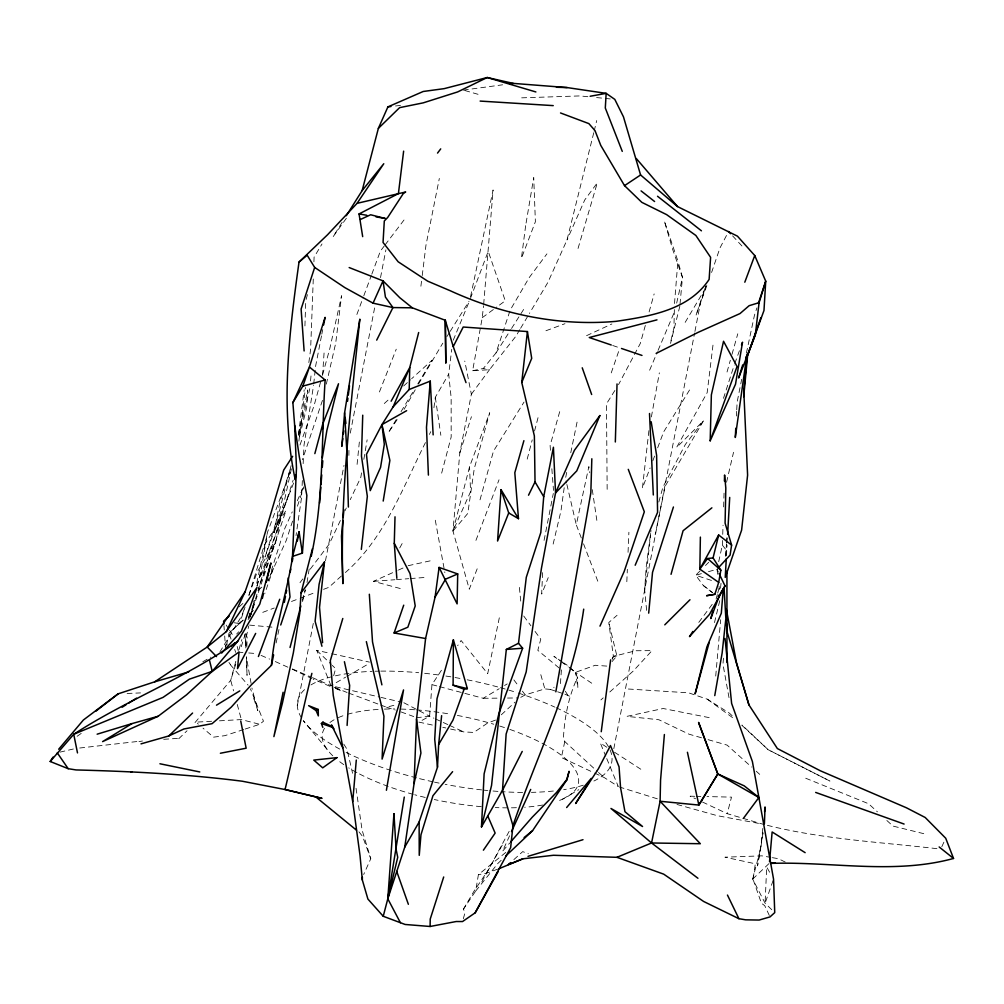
<?xml version="1.0" encoding="UTF-8"?>
<svg xmlns="http://www.w3.org/2000/svg" width="1004" height="1004" viewBox="0 0 1004 1004"><rect width="100%" height="100%" fill="white"/><g stroke="black" fill="none" stroke-linecap="round" stroke-linejoin="round"><path stroke-width="0.75" stroke-dasharray="5 3.75" d="M607.156 489.324L606.479 403.872L615.314 389.79M674.362 309.608L673.935 327.906L670.346 343.155M674.5 303.509L677.901 261.015L664.297 220.893L672.818 249.883L682.469 277.405L679.972 304.701M723.633 506.907L724.135 490.19M304.927 325.936L305.693 302.48M718.701 561.713L722.353 545.084L722.516 540.491M722.729 534.366L723.056 525.192M313.273 279.012L310.625 349.317L308.567 364.615M313.913 261.831L314.089 257.137L322.02 243.959M246.833 646.827L247.185 637.841L246.093 633.675M626.822 581.705L627.349 569.331M628.052 552.326L628.893 532.233M542.624 572.619L541.658 594.092L548.234 577.626M302.355 480.552L301.564 497.469L296.017 535.571M303.145 463.647L304.011 445.199L313.574 385.448M715.726 676.068L720.671 619.732M736.409 415.982L736.647 411.376M736.723 409.833L737.124 402.165L740.463 385.411M726.444 555.865L727.047 545.097M322.548 375.458L324.154 351.726M646.614 610.369L644.656 589.712L646.225 566.72L651.006 530.413M725.603 556.354L726.469 543.942M726.57 542.398L726.896 537.742M561.412 669.894L560.445 683.548L562.077 686.121M432.322 725.039L418.831 722.089L429.612 716.241L431.946 684.628L443.09 667.76M725.854 555.212L726.67 544.519M726.783 542.988L727.247 536.876M723.457 658.185L722.968 664.246L729.243 698.935M569.569 667.258L575.505 672.341L577.413 677.537C568.816 696.211 564.637 716.479 563.495 736.974L564.775 741.554L597.342 771.448M477.176 568.816L469.295 589.222L452.967 531.053L459.819 452.867L471.365 394.221L464.764 361.038M679.833 306.22L670.534 343.406M348.89 455.402L348.94 447.709M298.891 441.145L305.467 387.544M310.512 380.943L311.278 373.187M720.521 588.281L721.236 581.052M357.085 464.4L359.557 439.953M313.725 383.967L315.62 366.096L321.544 335.625M519.808 329.626L515.805 336.365L489.5 369.698L472.62 370.74L482.259 317.666L483.526 305.756M483.677 304.262L493.102 189.957L470.512 296.92M762.789 828.413L760.681 848.342L757.543 865.875L762.927 832.793M644.656 589.712L650.68 533.463M420.902 286.215L422.031 277.117M422.22 275.598L425.96 245.227L439.325 178.448M441.647 473.135L451.172 436.978L451.147 397.684L448.688 374.166L451.725 349.367M712.978 345.15L707.167 392.664L676.596 447.458L703.54 420.739L665.275 485.986L655.173 534.655M298.439 434.82L304.199 389.778M433.929 407.737L435.322 397.27L448.688 374.166M564.198 487.718L560.985 510.823L553.116 544.218M753.176 878.6L755.309 863.791L724.951 857.19L761.86 855.847L770.896 857.403M763.002 832.981L760.681 848.342L752.674 879.077L765.098 903.223L772.591 910.515M307.011 582.558L309.245 568.691M257.049 586.01L260.977 571.125L267.403 532.509L290.947 469.784M361.553 472.871L360.787 477.389L350.258 499.641M363.837 459.355L367.138 439.815M266.876 535.534L256.221 585.545M648.91 430.616L642.409 488.132L650.103 467.964M651.383 416.936L659.352 372.848M293.632 483.012L274.004 532.534L279.727 502.728L291.16 466.157M298.552 434.468L300.522 424.24M321.832 334.106L322.723 329.538M297.309 705.624L313.775 620.936M325.447 560.897L343.995 465.429M350.283 433.101L375.119 305.304M380.516 277.593L385.9 249.87M463.321 918.723L464.89 913.063L463.484 909.072L475.67 891.063L478.406 874.647L506.066 852.195M613.82 748.67L694.63 332.952M694.931 331.408L700.616 302.154L705.975 285.801L695.948 315.432L707.017 285.161M544.068 540.403L553.304 493.466M740.764 383.892L741.667 379.324M298.79 433.979L307.726 389.979L306.659 407.724L298.74 439.639M566.72 472.42L565.478 478.481L566.532 482.962M570.761 452.754L577.3 420.977M226.553 644.957L228.987 633.223L243.194 620.02M499.314 617.799L487.693 673.709L461.1 640.502L457.661 645.685M276.138 642.962L279.263 628.065M564.775 741.554L561.399 757.531L593.251 772.427M581.316 537.981L576.296 524.828L588.859 466.596L589.775 472.746M245.967 645.76L245.742 639.535L248.703 626.032M251.339 614.021L254.953 597.518M291.386 468.843L283.755 503.682L265.018 557.007L278.861 513.082L291.085 465.643M719.755 600.706L713.618 626.22M676.671 303.095L682.469 277.405L677.901 261.015M326.325 384.105L335.7 343.18L341.561 295.716L329.726 348.94L322.648 374.542M298.841 435.548L309.759 388.699M726.545 482.259L733.535 452.289M302.555 601.572L305.367 589.925M593.766 132.716L567.009 239.969L547.858 282.463L529.422 313.461M594.142 131.198L596.715 120.543M249.607 618.389L254.15 600.492M452.967 531.053L469.546 466.772L489.701 412.732L474.264 468.655L467.776 513.433L452.967 531.053L470.562 491.684L469.546 466.772M527.2 459.129L532.233 439.877M534.555 430.992L538.809 414.715M764.521 824.673L727.197 813.654L731.514 797.126L706.979 796.574M248.653 617.786L250.247 611.762M256.999 586.173L260.977 571.125M306.132 299.456L307.688 293.632M248.126 619.807L249.983 612.804M235.814 661.31L230.707 680.298L192.642 725.377M238.965 649.626L241.901 639.51M302.43 600.128L305.191 589.925M333.679 675.717L335.612 668.614L332.286 665.388M716.09 599.074L717.32 594.581M717.722 593.088L719.755 585.596M658.825 502.025L662.929 487.078L685.381 444.408L703.54 420.739M320.565 382.085L313.901 406.181L299.932 445.148M480.012 499.841L493.491 451.097L524 402.115M322.472 400.383L302.417 459.681M645.334 325.434L640.301 343.443L618.527 384.657M649.111 311.93L654.144 293.934M727.034 372.02L730.335 360.26M731.991 354.374L737.777 333.792M559.717 411.653L550.104 445.525L550.568 451.725M723.47 398.324L734.25 364.992M578.04 248.452L597.292 182.841L584.755 199.934L567.009 239.969M245.302 633.612L240.32 649.726M250.573 615.766L262.006 577.087L293.168 480.113M235.739 664.284L230.707 680.298L233.568 690.877M746.374 353.232L754.443 315.306L756.89 307.889M271.281 570.812L284.722 528.619L292.277 511.864M459.819 452.867L471.416 416.723M231.058 639.134L228.987 633.223L239.73 623.308L245.039 607.043M248.892 595.234L264.152 545.448L286.052 510.434L250.109 616.92M292.578 521.089L286.253 540.441L267.855 580.801L273.49 568.088L264.73 593.791M297.448 506.192L303.773 486.827M472.62 370.74L483.326 368.468L496.014 352.906L510.195 310.11L529.208 277.593L546.916 253.886M711.585 272.473L719.956 247.988L727.85 232.89M611.248 372.886L619.342 349.392M356.043 788.265L362.093 830.107L370.765 858.746L363.674 874.509M243.872 609.88L241.826 615.716L219.964 651.86M248.967 595.309L257.137 571.979L275.874 541.708L281.522 513.872L277.355 529.535L259.798 577.789L275.874 541.708L258.329 588.457M612.377 659.239L613.381 656.378L608.788 622.53L617.058 615.301M773.067 880.596L765.098 903.223L766.679 867.004L770.495 873.769M734.765 363.573L739.421 350.747M356.872 314.49L363.272 297.209M363.812 295.766L371.292 275.611M371.819 274.167L380.365 251.125L384.156 246.131M652.838 460.761L654.984 455.013M657.67 447.822L663.581 432.021L690.852 387.883M470.399 298.552L488.22 251.326L505.263 300.798L497.997 306.132M475.934 540.39L499.026 479.786M379.424 391.962L396.241 349.204M274.004 532.534L290.445 490.768M453.268 340.18L469.27 301.413M649.626 370.2L657.469 351.764M658.072 350.346L674.964 310.663M297.322 500.695L303.622 486.739M509.593 835.78L502.552 851.229L509.706 843.021M941.802 846.736L944.413 841.063M340.381 520.511L329.186 544.155L308.454 571.502M344.987 510.772L346.305 507.986M425.432 442.613C402.089 489.099 383.653 540.754 342.489 575.003M429.423 434.406L430.766 431.67M481.845 881.926L510.559 828.752M612.089 658.837L613.381 656.378L635.72 650.743L651.998 650.63L633.336 670.961L609.014 692.685M399.73 547.958L402.629 542.687M502.238 845.167L488.873 869.113L474.051 891.113L463.484 909.072M404.097 409.331L415.468 389.401M418.492 384.08L442.802 343.155M520.612 328.283L528.619 314.804M685.167 322.372L707.155 285.437M396.241 419.572L388.272 432.774L398.274 417.965M401.035 411.653L414.589 389.201M417.777 383.93L432.134 360.16L411.627 378.734M446.893 336.604L449.353 332.688M450.181 331.37L469.044 301.288M342.188 222.298L333.039 236.818L347.284 216.977M496.014 352.906L510.735 329.739M511.551 328.459L523.824 309.144M698.771 622.392L714.384 601.421M471.365 394.221L489.5 369.698L483.326 368.468M385.109 244.888L405.001 218.696M299.97 582.697L302.794 578.957M475.67 891.063L497.984 863.327L502.439 859.123M612.051 661.611L616.87 655.888L608.788 622.53M225.185 646.287L227.268 644.053M236.655 634.013L238.739 631.792M700.039 570.912L695.709 575.242L703.39 585.57L712.363 592.661M705.473 565.503L708.724 562.265M249.758 613.933L255.242 608.662M178.737 738.743L187.045 730.761M752.674 879.077L769.39 863.214M239.73 623.308L243.068 620.183M239.216 606.83L244.775 601.71M501.285 714.81L515.065 702.147M384.294 403.52L389.991 398.35M403.658 385.963L410.498 379.776M341.36 576.032L328.848 587.34L323.1 589.511M513.872 859.6L522.707 851.618L528.368 853.739M600.907 699.926L603.216 697.855M258.392 590.001L261.831 587.164M245.202 729.029L259.672 724.298L263.475 721.223L250.448 688.819M138.966 741.605L142.455 741.015M482.259 317.666L496.792 307.011M77.132 736.283L82.064 732.82M439.488 686.636L483.25 698.282L499.226 688.706M504.56 685.506L507.221 683.912M562.566 799.159L578.781 789.684M312.407 677.625L330.969 685.669L345.627 677.16M346.97 676.382L369.623 663.23M520.775 697.328L525.243 694.894L544.846 688.895L550.317 689.422L554.12 687.225M202.821 661.736L210.74 657.181M586.574 335.662L611.875 323.966M400.245 588.52L373.463 581.329L397.057 570.699M398.437 570.071L406.771 566.319M408.164 565.691L431.695 560.521M262.759 612.352L274.255 607.997M291.499 601.471L298.677 598.76M300.108 598.208L315.921 592.234M495.537 720.081L487.53 723.106L473.775 732.443L463.773 731.916L447.295 728.314M545.938 330.755L564.976 323.69M497.658 869.175L486.024 873.38L478.406 874.647M243.746 729.506L224.934 735.656L213.538 737.162L203.021 728.151M59.976 752.134L73.606 748.946M701.394 573.648L695.709 575.242L712.689 580.839M708.51 571.652L717.044 569.268L718.375 572.054M380.729 705.046L386.578 707.218L396.655 704.607M79.705 748.018L139.405 741.266M613.381 656.378L616.87 655.888M463.371 90.109L502.64 84.8M395.526 105.985L403.144 105.094M416.371 717.76L429.612 716.241L433.879 718.199M163.727 739.308L179.214 738.291M373.463 581.329L394.923 579.722M396.454 579.609L408.728 578.68M410.259 578.568L427.127 577.3M211.643 721.261L196.006 722.152L198.34 724.148M219.462 720.822L241.349 719.579L259.672 724.298M127.106 693.475L140.547 692.911M521.678 97.84L579.91 95.92L589.022 96.823M483.25 698.282L498.423 698.144M507.522 698.056L518.139 697.943M694.705 796.297L690.099 796.197L695.596 798.782M696.236 796.335L700.842 796.436M628.378 689.02L688.593 692.823L707.318 699.186L729.444 713.179L733.999 717.471M606.755 666.091L595.184 665.288L575.505 672.341L569.494 667.886M238.575 652.148L242.93 652.5M248.728 652.964L257.426 653.654M249.544 625.103L275.096 627.425M936.92 848.669C879.805 842.067 821.962 839.181 766.027 824.999M596.602 97.576L610.256 98.932M230.205 664.56L248.113 685.155M234.308 622.769L240.408 623.697M772.402 857.667L778.426 858.696L785.956 862.423M758.484 823.355L717.308 815.687L676.671 804.367M709.163 717.634L663.192 708.51L626.923 716.367L658.837 719.742L689.008 734.188L702.198 737.978M442.802 727.323L445.801 727.975M330.969 685.669L316.724 650.328L330.291 653.366M331.797 653.704L369.447 662.113M335.524 686.736L379.55 697.052M381.068 697.404L400.809 702.034M923.755 833.671L892.932 826.066L886.294 819.967M431.946 684.628L437.982 686.234M464.827 90.523L480.916 95.129M708.058 739.659L727.122 745.119L751.557 767.043M657.344 798.82L619.593 787.048M550.317 689.422L556.141 691.317M557.596 691.794L563.407 693.701M564.863 694.166L570.008 696.387M386.578 707.218L395.237 710.041M401.023 711.924L413.698 716.555M612.691 345.489L620.02 347.974M334.646 687.451L347.083 692.496M348.551 693.049L379.261 704.494M330.065 686.334L313.185 679.181M335.725 688.581L341.373 690.84L338.31 689.233M805.71 778.226L868.56 803.727L877.421 811.847M261.053 655.386L269.599 659.088M275.297 661.561L290.859 668.538M292.415 668.965L310.976 677.01M435.309 718.851L448.123 724.725M449.541 725.377L463.773 731.916M594.632 773.08L604.32 777.611L618.276 786.521L606.328 757.556M702.474 802.02L727.197 813.654M292.252 669.204L311.792 678.516M334.872 687.602L341.373 690.84M403.846 702.737L429.612 716.241M606.805 747.24L600.354 743.06L605.726 756.1M614.561 752.26L641.694 769.804M591.732 683.209L575.505 672.341L577.852 687.552L577.413 677.537M562.353 661.975L553.894 656.29L559.893 660.745M563.558 662.778L567.197 665.213M707.318 699.186L733.61 718.387M561.098 661.636L568.302 666.995M703.39 585.57L712.539 592.548M559.052 667.936L537.818 650.303L540.767 639.209L534.492 630.675M598.509 772.478L604.32 777.611M756.213 771.223L759.714 774.36M741.931 725.365L768.185 749.724L829.931 781.062L768.185 749.724L741.969 725.001M316.724 650.328L331.169 664.309M732.619 235.89L743.763 247.938M327.116 749.373L303.359 720.684A159.987 53.4 11 0 0 340.958 749.75M358.955 831.827L362.582 836.42L370.765 858.746M722.353 545.084L727.511 551.748M513.872 679.909L518.616 686.159M522.394 691.154L525.243 694.894M523.737 616.029L530.915 625.793M228.937 662.439L230.493 664.598M226.164 625.053L228.711 628.943M229.552 630.248L233.781 636.749M343.77 744.127L347.033 749.222L352.567 773.256M565.34 691.267L567.775 695.119M769.34 915.497L764.722 905.646L761.421 903.261L753.59 880.847M583.55 543.829L598.033 581.843M234.685 649.462L235.714 652.412M253.711 698.407L257.815 710.656L251.904 687.991M540.805 674.675L544.846 688.895M237.258 704.469L241.349 719.579M237.195 646.463L238.224 650.73M566.883 484.455L576.296 524.828M435.297 520.235L444.847 572.619M251.088 683.385L246.419 657.306L247.034 675.353L246.356 656.666M592.285 489.638L596.84 520.373M435.322 397.27L440.844 435.284M717.044 569.268L717.948 577.024M719.04 586.323L719.404 589.423M519.394 587.415L520.9 602.814M551.849 468.742L553.493 490.404M223.955 625.605L224.268 630.048M224.695 635.984L225.649 649.35M245.001 634.277L245.854 648.095M245.742 639.535L246.03 646.94M509.856 729.419A130.382 43.523 11 0 1 556.279 801.594M542.637 805.02A130.382 43.523 11 0 1 524.665 807.254M516.433 807.693A130.382 43.523 11 0 1 495.261 807.567M481.33 806.664A130.382 43.523 11 0 1 434.318 799.535M425.257 797.465A130.382 43.523 11 0 1 414.74 794.766M413.209 794.352A130.382 43.523 11 0 1 389.577 786.898M388.197 786.396A130.382 43.523 11 0 1 358.34 773.369M356.897 772.591A130.382 43.523 11 0 1 348.714 767.872M343.807 764.659A130.382 43.523 11 0 1 337.695 760.128M332.776 755.799A130.382 43.523 11 0 1 325.986 726.281M329.914 722.541A130.382 43.523 11 0 1 335.185 719.165M338.273 717.647A130.382 43.523 11 0 1 345.941 714.773M347.346 714.346A130.382 43.523 11 0 1 381.081 709.263M384.406 709.113A130.382 43.523 11 0 1 394.723 708.975M400.885 709.075A130.382 43.523 11 0 1 415.116 709.803M416.572 709.903A130.382 43.523 11 0 1 451.26 714.308M457.36 715.425A130.382 43.523 11 0 1 493.717 724.21M499.716 726.043A130.382 43.523 11 0 1 508.438 728.929M610.043 749.837A159.987 53.4 11 0 1 593.904 781.024M583.286 785.178A159.987 53.4 11 0 1 563.696 789.671M553.355 791.026A159.987 53.4 11 0 1 531.417 792.357M522.632 792.42A159.987 53.4 11 0 1 501.109 791.629M497.984 791.403A159.987 53.4 11 0 1 489.161 790.663M487.668 790.524A159.987 53.4 11 0 1 483.162 790.06M481.656 789.897A159.987 53.4 11 0 1 445.186 784.325M439.074 783.107A159.987 53.4 11 0 1 434.494 782.141M432.975 781.802A159.987 53.4 11 0 1 417.99 778.251M416.522 777.874A159.987 53.4 11 0 1 345.288 751.983M301.489 717.873A159.987 53.4 11 0 1 305.869 688.48M310.939 684.929A159.987 53.4 11 0 1 372.007 671.35M375.069 671.237A159.987 53.4 11 0 1 379.349 671.136M380.805 671.124A159.987 53.4 11 0 1 418.693 672.718M424.667 673.307A159.987 53.4 11 0 1 439.84 675.165M445.927 676.056A159.987 53.4 11 0 1 451.988 677.022M455.013 677.537A159.987 53.4 11 0 1 461.1 678.629M467.211 679.796A159.987 53.4 11 0 1 498.888 687.263M500.394 687.677A159.987 53.4 11 0 1 516.834 692.584M518.29 693.049A159.987 53.4 11 0 1 554.723 707.067M556.103 707.694A159.987 53.4 11 0 1 609.403 748.457M525.657 225.649L521.415 258.329L535.383 221.721L533.726 177.545L525.657 225.649"/><path stroke-width="1.5" d="M453.105 685.18L453.394 639.799L467.349 688.644L464.086 689.221L453.105 685.18L467.349 688.644M726.946 662.301L726.934 571.125M311.227 556.367C324.003 498.335 321.305 438.873 325.133 379.989L309.42 367.012L325.095 317.352L323.614 324.97M342.791 618.489L330.316 660.657L333.24 695.27L352.718 801.568L360.034 855.672L362.318 879.931L367.903 899.057L383.239 916.275L405.127 924.471L430.101 926.479L430.227 919.062L443.693 876.981M700.378 537.102L699.838 569.13L718.688 582.42L714.823 594.293L706.665 595.686L714.823 594.293M457.711 573.937L457.109 603.881L439.099 567.423L457.711 573.937L445.563 579.157L435.071 597.104L425.583 638.519L416.534 719.19L414.075 783.522L404.75 847.125L387.795 898.806L383.239 916.275M362.318 879.931L362.381 877.22M406.633 410.686L381.947 424.617L384.319 444.345L380.566 467.375L370.25 490.642L366.46 454.285L381.947 424.617L393.166 406.808L409.218 389.477L409.745 367.564L418.668 332.525M710.192 440.831L711.359 394.873L723.545 341.272L737.049 366.535L710.192 440.831L735.518 384.218L742.521 342.201L741.479 345.05M396.831 578.279L394.271 543.315L395.011 516.809M591.833 458.765L590.829 492.914L555.827 691.819M615.327 441.986L617.033 383.955M362.733 415.192L361.465 456.117L367.338 496.352L361.327 549.401M724.399 481.067L724.587 474.98L725.817 488.057L725.089 523.097L731.602 545.109L730.096 555.087L718.048 568.176M322.999 722.265L331.684 726.331M764.395 823.769L765.061 806.952L764.571 811.558M522.231 751.419L502.515 790.248L481.481 826.919L484.116 773.871L499.038 713.066L522.632 648.22L518.516 643.275L526.284 577.325L540.805 532.522L543.716 496.691L553.417 447.257L555.538 492.926L541.445 568.289L526.196 671.877L506.141 734.012L502.515 790.248L512.956 825.652L510.647 847.665L475.168 912.824L462.543 921.546L456.205 921.521L430.101 926.479M404.75 847.125L419.12 822.012L437.493 767.169L438.66 744.466L441.622 715.676M735.769 428.256L735.292 437.468L746.851 354.977M726.269 558.939L725.239 577.4L741.617 530.125L747.603 475.13L743.788 391.083L747.177 354.901M727.636 534.329L729.707 497.419M347.095 725.428L349.656 685.406L344.41 661.711M312.457 548.661L301.087 592.812L299.757 613.206L293.331 652.889L282.45 702.938L273.891 736.622L283.115 692.258M501.034 489.638L497.582 541.03L508.714 512.956L501.034 489.638L518.478 518.679L508.714 512.956M319.623 503.017L320.803 487.392M321.042 484.254L321.744 474.879M322.322 467.073L322.799 460.823M140.999 743.864L168.823 735.945L183.87 728.992L212.07 723.671L231.309 707.08L251.376 684.803L271.444 665.313C274.619 628.253 287.069 593.063 292.616 556.379L302.405 553.104L306.86 495.512L299.343 456.945L294.661 425.319L292.879 402.591L309.42 367.012L302.857 386.138L292.879 402.591M723.282 588.821L721.311 613.256L706.916 646.865L695.119 693.864L709.1 642.748M342.904 520.599L341.486 536.123L342.866 583.65C339.829 495.173 350.835 407.009 359.834 319.147L344.598 412.845L341.824 446.378L342.803 438.61M409.218 389.477L430.264 381.118L426.487 427.315L428.407 475.093M664.384 734.526L660.569 780.083L660.105 801.267L651.558 842.983L616.958 857.316L553.442 855.27L522.883 858.809L508.35 864.595L510.559 862.599M352.718 801.568L356.294 760.078M769.528 861.658L772.139 831.977L805.145 852.66M343.192 517.487L343.908 509.731M648.684 613.143L652.525 572.355L673.433 506.995M743.713 396.705L747.603 355.328L760.856 317.854M295.628 474.955L295.176 479.561C280.053 407.749 289.001 333.943 299.016 262.069L327.58 234.723L357.073 203.335L383.779 163.727L362.155 190.597L346.342 215.684M301.087 592.812L324.468 562.027L319.523 607.382L322.585 642.748M528.531 495.21L535.032 481.907L534.366 435.899L521.754 382.449L527.414 331.558L463.208 327.028L453.243 346.581L466.007 382.624M518.516 643.275L506.33 649.45L491.558 785.404L481.481 826.919M362.155 190.597L378.357 128.386L387.908 106.888L423.199 91.489L444.182 88.641L487.216 77.521L513.22 83.382L567.109 87.574L606.165 93.359L614.812 99.396L623.459 116.815L640.59 174.972L677.487 206.56L737.438 236.153L754.744 255.531L765.726 281.17L759.087 302.656L755.309 335.035L738.63 377.968L742.722 364.879M403.633 151.14L398.412 193.609L359.055 213.94L362.682 236.63M343.393 433.954L343.795 430.841M347.522 401.324L347.911 398.212M348.313 395.099L349.492 385.774M601.245 731.703L610.633 659.866M435.071 597.104L439.099 567.423M292.691 558.437L292.252 561.487L296.481 468.027L294.661 425.319M404.286 797.088L387.795 898.806L400.408 922.714M383.202 501.059L389.878 460.409L381.947 424.617M322.359 457.611L326.89 430.352L338.511 383.754L322.736 424.09L314.842 453.62M386.402 790.261L403.533 689.924L382.097 759.099L383.93 716.216L366.347 641.619M714.76 695.609L722.14 652.989L725.854 618.677L724.047 587.403M718.688 582.42L720.847 570.197L713.066 557.935L718.663 534.994L731.602 545.109M297.309 541.056L299.054 531.844L302.405 553.104M284.32 602.413L285.5 596.351M286.09 593.314L286.667 590.277M290.194 572.092L290.783 569.067M745.621 359.532L746.223 356.483M271.444 665.313L273.628 654.884M583.701 609.139C572.995 685.155 537.253 753.69 512.956 825.652M566.796 779.932L569.055 771.436L566.796 779.932L532.534 830.722L505.778 855.96M311.88 673.358C302.179 711.987 294.285 750.841 285.048 789.533L322.02 798.368L285.876 789.734M414.075 783.522L420.927 753L416.534 719.19M262.32 598.509L263.399 594.067M266.273 582.22L270.929 562.968L259.798 604.069L237.735 641.28L212.233 671.362L186.531 694.831L158.092 716.291L102.596 741.617L131.963 723.608L158.092 716.291M324.468 562.027L319.084 584.341L315.105 621.313L321.945 646.262M290.043 647.48L300.849 605.952M292.616 556.379L299.054 531.844M712.84 611.059L710.807 618.552L719.943 594.079L718.098 596.527M671.048 574.313L683.084 530.739L711.886 507.836M453.394 639.799L437.004 698.746L434.719 739.308L437.493 767.169M523.9 440.668L514.814 472.721L518.478 518.679M299.016 262.069L307.149 255.179L314.666 267.428L301.112 309.044L304.124 350.961M280.731 624.99L290.005 596.903L288.198 577.915M758.371 303.434L765.726 281.17L763.981 310.5L747.603 355.328M425.583 638.519L394.108 632.984L403.721 605.174M58.684 749.235L83.407 719.981L118.146 693.839L154.666 681.829L207.213 647.028L226.339 631.591L245.076 591.845L262.885 540.428L283.693 470.085L292.653 456.305M464.086 689.221L452.955 720.144L438.66 744.466M258.404 656.516L279.727 599.25M744.805 282.212L754.744 255.531M285.048 789.533L242.278 781.225C187.208 774.159 131.599 771.398 76.066 769.942L68.197 768.687L50.2 761.496L53.074 757.091M521.754 382.449L531.706 358.34L527.414 331.558M393.166 406.808L409.745 367.564L391.133 401.198M635.181 565.227L657.582 512.354L656.616 455.389L651.182 421.755M599.978 626.132L624.224 571.376L644.33 511.789L628.266 469.345M314.666 267.428L344.824 287.608L373.049 303.158L383.026 280.869L349.166 267.553M511.513 831.563L530.714 789.42M376.701 340.118L392.928 307.575L385.423 297.071L383.026 280.869L399.768 297.699L412.305 307.814L445.299 320.289L453.243 346.581M255.669 633.411L237.521 668.589L239.065 651.947L212.233 671.362L189.405 679.156L163.037 697.391L73.731 734.275L50.2 761.496M719.04 573.447L725.051 585.959L709.502 614.373L689.484 636.636L692.86 631.466M718.663 534.994L699.838 569.13L707.544 558.525L713.066 557.935M475.168 912.824L498.109 871.635M589.097 781.878L575.631 803.514L598.397 768.775L610.482 745.545L619.054 766.83L620.572 787.764L624.965 811.709L642.547 826.505L610.972 808.458L651.558 842.983L697.931 878.262M720.671 592.912L725.051 585.959M245.076 591.845L207.213 647.028L216.5 656.591M483.388 850.187L495.148 833.094L487.944 816.403M226.339 631.591L256.974 587.516L241.449 631.102L221.696 653.039M440.718 148.881L437.531 153.085M743.362 818.423L758.886 797.49L752.398 761.547L731.627 703.453L725.026 638.469M567.423 778.74L556.48 792.532L532.22 817.231L510.735 841.841M452.603 771.674L432.937 795.745L420.965 834.801L419.245 855.345L419.12 822.012M566.645 807.53L591.243 778.376M357.073 203.335L405.666 191.99L403.269 193.584L387.72 217.429L384.294 221.018L383.051 242.453L398.161 261.78L427.704 281.17L450.194 290.721C501.787 314.29 559.178 326.438 616.004 321.343C649.651 316.36 688.731 310.198 709.125 279.401L710.606 257.35L695.872 235.476L666.618 214.63L641.832 202.356L624.526 185.64L640.59 174.972M770.695 863.39C831.312 861.369 893.999 874.785 953.536 858.458L945.718 838.227L925.186 817.482L906.411 807.781L820.255 770.746L777.372 748.557L748.934 704.896L727.109 631.905L726.432 622.781M664.774 624.839L689.974 599.752M378.357 128.386L399.605 107.654L423.211 102.86L457.648 91.929L487.216 77.521L535.885 91.954M168.823 735.945L192.58 713.053M322.811 727.373L321.406 723.52L322.999 722.001M229.201 616.029L223.628 621.15L223.842 624.111M231.447 645.836L234.923 642.886M524.113 837.549L532.534 830.722M95.669 711.309L118.146 693.839M77.496 752.912L73.731 734.275C126.529 699.913 186.342 677.7 237.735 641.28M122.174 707.218L126.077 704.758M128.688 703.114L136.494 698.182M216.5 705.172L239.793 690.89M316.16 710.619L318.205 709.451L318.343 715.902L316.16 710.619L308.63 705.661L318.205 709.451M656.139 353.408L697.717 332.55L740.011 313.562L749.135 305.693L759.087 302.656M360.461 219.449L370.639 214.768L385.272 218.47L376.023 216.877M522.883 858.809L499.113 868.648M394.108 632.984L407.85 627.211L415.217 605.952L410.071 573.673L394.271 543.315M97.137 734.188L131.963 723.608M528.004 856.337L582.998 839.695M154.666 681.829L188.702 671.94M130.984 772.089L131.875 771.825M302.857 386.138L325.133 379.989M656.98 319.862L589.26 337.532L611.235 344.987M220.378 753.251L246.156 748.206L240.734 721.01M590.126 96.271L606.165 93.359L605.299 108.005L622.267 151.366M510.195 83.784L513.22 83.382M387.908 106.888L390.958 106.524M506.33 649.45L522.632 648.22M770.896 863.139L775.414 862.925M412.305 307.814L392.928 307.575L373.049 303.158M651.558 842.983L700.328 843.724L660.105 801.267L698.859 805.07L717.797 773.971L698.608 722.516L717.797 773.971L758.886 797.49L773.557 879.178L774.737 912.611L769.993 916.916L759.124 920.053L745.671 919.84L738.919 918.698L703.653 901.479L663.682 874.145L616.958 857.316M556.417 87.26L567.109 87.574M480.125 101.078L553.229 105.621M359.055 213.94L366.774 215.27M159.925 763.768L199.771 771.95M621.489 348.476L641.983 355.429M321.406 723.52L332.989 727.524L333.981 728.866M815.662 792.42L904.102 824.058M560.521 112.963L588.859 123.605L594.995 130.583L600.768 145.404L624.526 185.64M330.517 725.716L332.688 726.858L331.458 724.926L342.753 747.729M356.52 830.208L315.871 796.988M657.532 196.257L701.432 230.82M641.079 190.898L654.595 201.515M758.886 797.49L744.215 785.856L717.797 773.971L698.859 805.07L687.426 752.272M939.154 846.962L953.536 858.458M707.544 558.525L720.847 570.197M728.565 231.51L730.598 233.706M636.298 158.532L677.487 206.56M57.278 752.862L68.197 768.687M535.032 481.907L543.716 496.691M727.448 895.053L738.919 918.698M396.731 871.409L408.364 904.29M582.232 367.803L591.657 394.509M748.934 704.896L736.522 662.878L726.306 609.164M209.522 660.431L212.233 671.362M381.884 684.854L372.522 641.895L369.334 594.255M345.163 417.388L345.916 423.45M344.598 412.845L346.857 451.361L348.388 507.045M430.264 381.118L433.151 434.87M649.5 413.51L653.315 494.959M322.736 424.09L322.786 428.67M393.957 813.654L387.795 898.806L397.735 857.29L396.091 849.271L393.957 813.654M599.865 415.568L576.785 470.876L555.538 492.926L574.388 450.307L599.865 415.568M336.93 757.631L322.711 767.834L313.763 760.091L336.93 757.631M445.814 362.921L445.299 320.289L445.814 362.921"/></g></svg>
